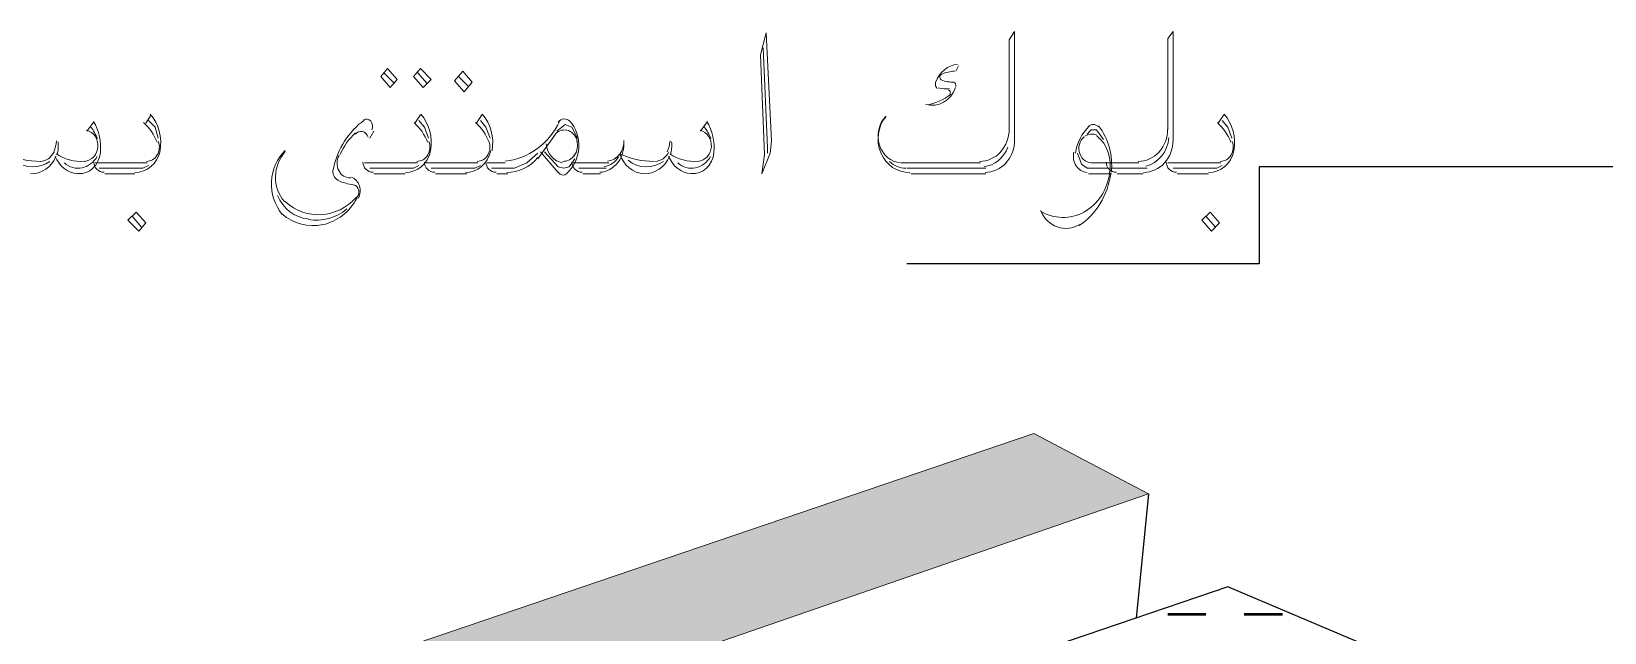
# Model space of a CAD drawing. Header units: inches. Extents: x -351 to 2582, y -266 to 144.
# Drawn here: x 227.589 to 229.573, y -50.014 to -49.257 of the extents above; entities that cross this region are included whole.
import ezdxf

# ---------------------------------------------------------------- set-up
doc = ezdxf.new("R2010")
doc.units = ezdxf.units.IN
doc.header["$MEASUREMENT"] = 0
doc.layers.add('PDF2_Geometry', color=7, linetype='Continuous')
doc.layers.add('WALL', color=7, linetype='Continuous')

# ---------------------------------------------------------------- blocks, each defined once
blk = doc.blocks.new('A$C5888202B')
at = {"layer": 'PDF2_Geometry', "lineweight": 18}
for p, q in [((-1.9999, -1.0098), (-2.0073, -1.0394)), ((-1.9925, -1.1559), (-1.9999, -1.0098)), ((-1.6708, -1.019), (-1.6634, -1.0079)), ((-1.6708, -1.1411), (-1.6708, -1.019)), ((-1.6634, -1.0079), (-1.6634, -1.1559)), ((-1.4563, -1.0172), (-1.4489, -1.0079)), ((-1.4563, -1.1411), (-1.4563, -1.0172)), ((-1.4489, -1.0079), (-1.4489, -1.1559)), ((-2.0073, -1.0394), (-2.0018, -1.1743)), ((-1.9981, -1.1651), (-2.0036, -1.0301)), ((-2.5121, -1.0579), (-2.5214, -1.069)), ((-2.5029, -1.0782), (-2.5177, -1.0634)), ((-2.4992, -1.0727), (-2.5121, -1.0579)), ((-2.4677, -1.0579), (-2.477, -1.069)), ((-2.4585, -1.0782), (-2.4714, -1.0634)), ((-2.4529, -1.0727), (-2.4677, -1.0579)), ((-2.4104, -1.0616), (-2.4215, -1.0745)), ((-2.3975, -1.0763), (-2.4104, -1.0616)), ((-1.7429, -1.0616), (-1.7392, -1.0542)), ((-2.5214, -1.069), (-2.5084, -1.0837)), ((-2.5084, -1.0837), (-2.4992, -1.0727)), ((-2.477, -1.069), (-2.464, -1.0837)), ((-2.464, -1.0837), (-2.4529, -1.0727)), ((-2.4215, -1.0745), (-2.4086, -1.0893)), ((-2.403, -1.0819), (-2.416, -1.069)), ((-2.4086, -1.0893), (-2.3975, -1.0763)), ((-2.832, -1.1207), (-2.8394, -1.1318)), ((-2.8357, -1.1281), (-2.8264, -1.1374)), ((-2.4677, -1.1207), (-2.4751, -1.1318)), ((-2.4696, -1.1281), (-2.4622, -1.1374)), ((-2.3845, -1.1207), (-2.3919, -1.1318)), ((-2.3864, -1.1281), (-2.379, -1.1374)), ((-1.3805, -1.1207), (-1.3879, -1.1318)), ((-1.3824, -1.1281), (-1.375, -1.1374)), ((-2.9096, -1.13), (-2.9189, -1.1429)), ((-2.8264, -1.1374), (-2.8227, -1.1522)), ((-2.5361, -1.1522), (-2.5306, -1.1429)), ((-2.4622, -1.1374), (-2.4566, -1.1522)), ((-2.379, -1.1374), (-2.3734, -1.1522)), ((-2.2847, -1.1466), (-2.3087, -1.1799)), ((-2.2717, -1.1337), (-2.2828, -1.1429)), ((-2.2625, -1.1374), (-2.2717, -1.1337)), ((-2.2551, -1.1522), (-2.2625, -1.1374)), ((-2.0795, -1.13), (-2.0887, -1.1429)), ((-1.5654, -1.1466), (-1.5599, -1.1411)), ((-1.5599, -1.1411), (-1.5525, -1.1411)), ((-1.5525, -1.1411), (-1.5432, -1.154)), ((-1.375, -1.1374), (-1.3694, -1.1522)), ((-2.281, -1.1984), (-2.305, -1.1706)), ((-2.2995, -1.1706), (-2.281, -1.191)), ((-1.9981, -1.1725), (-1.9981, -1.1651)), ((-1.9944, -1.1725), (-1.9925, -1.1559)), ((-2.8375, -1.1854), (-2.9078, -1.1854)), ((-2.8357, -1.1891), (-2.8431, -1.1928)), ((-2.4714, -1.1854), (-2.5435, -1.1854)), ((-2.4696, -1.1891), (-2.477, -1.1928)), ((-2.3901, -1.1854), (-2.4603, -1.1854)), ((-2.3864, -1.1891), (-2.3938, -1.1928)), ((-2.3771, -1.1854), (-2.3531, -1.1854)), ((-2.3235, -1.1854), (-2.3402, -1.1928)), ((-2.3087, -1.1725), (-2.3235, -1.1854)), ((-2.281, -1.191), (-2.2736, -1.1928)), ((-2.2736, -1.1928), (-2.2662, -1.191)), ((-2.2662, -1.191), (-2.2588, -1.1799)), ((-2.2126, -1.1854), (-2.2607, -1.1854)), ((-2.0055, -1.2002), (-1.9944, -1.1725)), ((-2.0018, -1.1743), (-2.0055, -1.2002)), ((-1.8169, -1.1854), (-1.7097, -1.1854)), ((-1.5728, -1.1873), (-1.5784, -1.1725)), ((-1.5654, -1.1928), (-1.5728, -1.1873)), ((-1.534, -1.1854), (-1.5562, -1.1854)), ((-1.5395, -1.1854), (-1.4952, -1.1854)), ((-1.3842, -1.1854), (-1.4563, -1.1854)), ((-1.3824, -1.1891), (-1.3898, -1.1928)), ((-2.8431, -1.1928), (-2.9022, -1.1928)), ((-2.8949, -1.2002), (-2.8542, -1.2002)), ((-2.477, -1.1928), (-2.5361, -1.1928)), ((-2.5306, -1.2002), (-2.4881, -1.2002)), ((-2.3938, -1.1928), (-2.4529, -1.1928)), ((-2.4474, -1.2002), (-2.4049, -1.2002)), ((-2.3402, -1.1928), (-2.3716, -1.1928)), ((-2.3494, -1.2002), (-2.3642, -1.2002)), ((-2.2163, -1.1928), (-2.2533, -1.1928)), ((-2.2477, -1.2002), (-2.2237, -1.2002)), ((-1.7023, -1.1928), (-1.8095, -1.1928)), ((-1.7023, -1.2002), (-1.804, -1.2002)), ((-1.5377, -1.1928), (-1.5654, -1.1928)), ((-1.5636, -1.2002), (-1.5322, -1.2002)), ((-1.4841, -1.1928), (-1.5322, -1.1928)), ((-1.4896, -1.2002), (-1.5248, -1.2002)), ((-1.3898, -1.1928), (-1.4489, -1.1928)), ((-1.4434, -1.2002), (-1.4009, -1.2002)), ((-2.8523, -1.252), (-2.8634, -1.2631)), ((-2.8394, -1.2668), (-2.8523, -1.252)), ((-1.399, -1.252), (-1.4101, -1.2631)), ((-1.3861, -1.2668), (-1.399, -1.252)), ((-2.8634, -1.2631), (-2.8486, -1.2779)), ((-2.8449, -1.2723), (-2.8579, -1.2575)), ((-2.8486, -1.2779), (-2.8394, -1.2668)), ((-1.4101, -1.2631), (-1.3972, -1.2779)), ((-1.3916, -1.2723), (-1.4046, -1.2575)), ((-1.3972, -1.2779), (-1.3861, -1.2668))]:
    blk.add_line(p, q, dxfattribs=at)
at = {"layer": 'PDF2_Geometry', "color": 8, "lineweight": 25, "true_color": 0x7f7f7f}
for p, q in [((-0.4846, -1.191), (-1.3325, -1.191)), ((-1.3325, -1.191), (-1.3325, -1.3223)), ((-1.3325, -1.3223), (-1.8095, -1.3223))]:
    blk.add_line(p, q, dxfattribs=at)
at = {"layer": 'PDF2_Geometry', "color": 8, "lineweight": 5, "true_color": 0x7f7f7f}
for p, q in [((-1.6375, -1.5515), (-3.3534, -2.134)), ((-1.4822, -1.6329), (-1.6375, -1.5515)), ((-3.187, -2.2209), (-1.4822, -1.6329))]:
    blk.add_line(p, q, dxfattribs=at)
at = {"layer": 'PDF2_Geometry', "lineweight": 25}
for p, q in [((-1.4822, -1.6329), (-1.4989, -1.8011)), ((-1.375, -1.7586), (-2.967, -2.3004)), ((-1.1439, -1.8566), (-1.375, -1.7586))]:
    blk.add_line(p, q, dxfattribs=at)
at = {"layer": 'PDF2_Geometry', "lineweight": 50}
for p, q in [((-1.4563, -1.7956), (-1.4046, -1.7956)), ((-1.3528, -1.7956), (-1.301, -1.7956))]:
    blk.add_line(p, q, dxfattribs=at)
at = {"layer": 'PDF2_Geometry', "lineweight": 18}
for centre, radius, start, end in [((-1.7433, -1.1084), 0.0468, 91.7567, 113.4575), ((-1.7619, -1.0791), 0.0088, 156.9466, 193.4303), ((-1.7549, -1.0416), 0.044, 254.7179, 274.089), ((-1.7603, -1.0696), 0.00449, 112.0343, 236.7567), ((-1.7475, -1.036), 0.0404, 247.9162, 273.1394), ((-1.7477, -1.081), 0.00473, 341.7817, 71.6789), ((-1.7928, -1.0394), 0.0685, 277.8263, 309.054), ((-1.7531, -1.0902), 0.00278, 317.3986, 96.2084), ((-2.2727, -1.1364), 0.0102, 45.3071, 144.9997), ((-2.9507, -1.1682), 0.0482, 18.3194, 40.4024), ((-2.9673, -1.1642), 0.0669, 353.5347, 31.2572), ((-2.8865, -1.1813), 0.0668, 20.7907, 48.6371), ((-2.4982, -1.2082), 0.0852, 132.2811, 156.6435), ((-2.5204, -1.1813), 0.0668, 20.7907, 48.6371), ((-2.4372, -1.1813), 0.0668, 20.7907, 48.6371), ((-2.1205, -1.1682), 0.0482, 18.3194, 40.4024), ((-2.1371, -1.1642), 0.0669, 353.5347, 31.2572), ((-1.7165, -1.1404), 0.0456, 318.1303, 0.6226), ((-1.5182, -1.1816), 0.0637, 134.3192, 171.6917), ((-1.559, -1.1627), 0.0161, 65.0326, 125.5814), ((-1.5571, -1.1438), 0.0101, 46.1375, 133.8625), ((-1.6182, -1.188), 0.0861, 353.18, 37.5191), ((-1.502, -1.1404), 0.0456, 318.1303, 0.6226), ((-1.4332, -1.1813), 0.0668, 20.7907, 48.6371), ((-3.0131, -1.1496), 0.0535, 336.886, 353.2153), ((-3.0049, -1.1624), 0.0472, 344.9094, 6.4132), ((-2.842, -1.1641), 0.0211, 329.2903, 20.6248), ((-2.4759, -1.1641), 0.0211, 329.2903, 20.6248), ((-2.3946, -1.1641), 0.0211, 329.2903, 20.6248), ((-2.2781, -1.1623), 0.023, 326.5922, 17.0098), ((-2.233, -1.1605), 0.0408, 323.6331, 7.313), ((-2.1829, -1.1496), 0.0535, 336.886, 353.2153), ((-2.1747, -1.1624), 0.0472, 344.9094, 6.4132), ((-1.7091, -1.1552), 0.0456, 318.1303, 0.6226), ((-1.4946, -1.1552), 0.0456, 318.1303, 0.6226), ((-1.3887, -1.1641), 0.0211, 329.2903, 20.6248), ((-2.9825, -1.0778), 0.1058, 244.62, 270.3126), ((-2.9919, -1.1521), 0.0389, 230.4082, 306.1257), ((-2.9271, -1.125), 0.0586, 235.2544, 274.6026), ((-2.8958, -1.1845), 0.0138, 179.6735, 270.3265), ((-2.5593, -1.1864), 0.0212, 149.0625, 207.0126), ((-2.5316, -1.1845), 0.0138, 179.6735, 270.3265), ((-2.4484, -1.1845), 0.0138, 179.6735, 270.3265), ((-2.3652, -1.1845), 0.0138, 179.6735, 270.3265), ((-2.2487, -1.1845), 0.0138, 179.6735, 270.3265), ((-2.1523, -1.0778), 0.1058, 244.62, 270.3126), ((-2.1617, -1.1521), 0.0389, 230.4082, 306.1257), ((-2.0969, -1.125), 0.0586, 235.2544, 274.6026), ((-1.5611, -1.1771), 0.0228, 164.9234, 213.0277), ((-1.5257, -1.1845), 0.0138, 179.6735, 270.3265), ((-1.4444, -1.1845), 0.0138, 179.6735, 270.3265), ((-2.6055, -1.2144), 0.0638, 176.9889, 219.7946), ((-2.5404, -1.1106), 0.1063, 248.5878, 260.4363), ((-2.5703, -1.2233), 0.0212, 332.4716, 18.4468), ((-2.6093, -1.1969), 0.0662, 261.2069, 309.6387), ((-1.5978, -1.2015), 0.0579, 238.1353, 299.1634), ((-1.5941, -1.2392), 0.035, 250.3787, 302.3094)]:
    blk.add_arc(centre, radius, start, end, dxfattribs=at)
for points in [[(-1.7409, -1.0524), (-1.7538, -1.0535), (-1.765, -1.0626), (-1.7699, -1.0758)], [(-1.7836, -1.1066), (-1.7669, -1.1113), (-1.7497, -1.1014), (-1.7434, -1.0836)], [(-1.7704, -1.0812), (-1.77, -1.083), (-1.769, -1.0845), (-1.7677, -1.0852)], [(-2.82, -1.1694), (-2.8168, -1.1514), (-2.8217, -1.1328), (-2.8332, -1.1196)], [(-2.5436, -1.1279), (-2.5647, -1.1429), (-2.5797, -1.1664), (-2.5854, -1.1936)], [(-2.5349, -1.1292), (-2.5375, -1.1261), (-2.5414, -1.1254), (-2.5446, -1.1274)], [(-2.4539, -1.1694), (-2.4507, -1.1514), (-2.4556, -1.1328), (-2.4671, -1.1196)], [(-2.3707, -1.1694), (-2.3675, -1.1514), (-2.3724, -1.1328), (-2.3839, -1.1196)], [(-1.8375, -1.1227), (-1.8488, -1.1361), (-1.8515, -1.1556), (-1.8445, -1.1721)], [(-1.8379, -1.1229), (-1.8474, -1.1327), (-1.8508, -1.1479), (-1.8464, -1.1615)], [(-1.3667, -1.1694), (-1.3635, -1.1514), (-1.3684, -1.1328), (-1.3799, -1.1196)], [(-2.9041, -1.1638), (-2.9035, -1.1532), (-2.91, -1.1438), (-2.9194, -1.1415)], [(-2.546, -1.1432), (-2.5495, -1.1423), (-2.5532, -1.1437), (-2.5556, -1.1467)], [(-2.5385, -1.151), (-2.5397, -1.1471), (-2.5425, -1.1441), (-2.546, -1.1432)], [(-2.5334, -1.1411), (-2.5317, -1.1372), (-2.5323, -1.1324), (-2.5349, -1.1292)], [(-2.353, -1.1832), (-2.3218, -1.1801), (-2.294, -1.1599), (-2.2792, -1.1296)], [(-2.2673, -1.142), (-2.2734, -1.1398), (-2.2801, -1.1415), (-2.2848, -1.1464)], [(-2.2554, -1.1567), (-2.2567, -1.1498), (-2.2612, -1.1441), (-2.2673, -1.142)], [(-2.2533, -1.1653), (-2.2526, -1.1516), (-2.2571, -1.1383), (-2.2657, -1.1287)], [(-2.0739, -1.1638), (-2.0733, -1.1532), (-2.0798, -1.1438), (-2.0892, -1.1415)], [(-1.5352, -1.1997), (-1.531, -1.1804), (-1.5378, -1.1603), (-1.5523, -1.1492)], [(-2.9823, -1.1836), (-2.9742, -1.1834), (-2.967, -1.1783), (-2.9635, -1.1705)], [(-2.9221, -1.1835), (-2.9124, -1.1827), (-2.9048, -1.1743), (-2.9041, -1.1638)], [(-2.8541, -1.1984), (-2.838, -1.1988), (-2.8237, -1.1867), (-2.82, -1.1693)], [(-2.6505, -1.1688), (-2.6617, -1.1795), (-2.6684, -1.1947), (-2.6692, -1.211)], [(-2.6505, -1.1702), (-2.6676, -1.1888), (-2.6682, -1.2186), (-2.6518, -1.238)], [(-2.488, -1.1984), (-2.4719, -1.1988), (-2.4576, -1.1867), (-2.4539, -1.1693)], [(-2.4067, -1.1984), (-2.3905, -1.1988), (-2.3763, -1.1867), (-2.3725, -1.1693)], [(-2.2975, -1.1598), (-2.2963, -1.1732), (-2.287, -1.1839), (-2.2753, -1.1853)], [(-2.2696, -1.1998), (-2.26, -1.1915), (-2.2541, -1.1789), (-2.2533, -1.1653)], [(-2.2146, -1.1834), (-2.2014, -1.182), (-2.1915, -1.1695), (-2.1923, -1.1552)], [(-2.1502, -1.1836), (-2.1422, -1.1834), (-2.1349, -1.1783), (-2.1315, -1.1705)], [(-2.0919, -1.1835), (-2.0822, -1.1827), (-2.0746, -1.1743), (-2.0739, -1.1638)], [(-1.8464, -1.1615), (-1.8421, -1.1751), (-1.8308, -1.1845), (-1.8179, -1.1854)], [(-1.7108, -1.1836), (-1.7002, -1.1836), (-1.69, -1.1791), (-1.6825, -1.1709)], [(-1.7047, -1.1908), (-1.6906, -1.1891), (-1.6783, -1.179), (-1.6725, -1.1643)], [(-1.5693, -1.1503), (-1.5758, -1.1555), (-1.5782, -1.1649), (-1.5753, -1.1731)], [(-1.4963, -1.1836), (-1.4857, -1.1836), (-1.4755, -1.1791), (-1.468, -1.1709)], [(-1.4861, -1.1901), (-1.469, -1.1862), (-1.4562, -1.1704), (-1.4546, -1.1513)], [(-1.4008, -1.1984), (-1.3847, -1.1988), (-1.3704, -1.1867), (-1.3667, -1.1693)], [(-2.9952, -1.2002), (-2.9805, -1.2008), (-2.9669, -1.1915), (-2.9609, -1.1767)], [(-2.9619, -1.1769), (-2.9564, -1.1902), (-2.9448, -1.1991), (-2.9316, -1.2001)], [(-2.9495, -1.1857), (-2.9427, -1.1916), (-2.934, -1.194), (-2.9256, -1.1923)], [(-2.9311, -1.2001), (-2.9159, -1.2014), (-2.9024, -1.1888), (-2.9006, -1.1716)], [(-2.9256, -1.1923), (-2.9172, -1.1907), (-2.9097, -1.1851), (-2.9051, -1.177)], [(-2.8385, -1.1836), (-2.8326, -1.1836), (-2.8271, -1.1804), (-2.8238, -1.1749)], [(-2.4724, -1.1836), (-2.4665, -1.1836), (-2.461, -1.1804), (-2.4578, -1.1749)], [(-2.391, -1.1836), (-2.3851, -1.1836), (-2.3797, -1.1804), (-2.3764, -1.1749)], [(-2.3507, -1.1984), (-2.3347, -1.1985), (-2.3194, -1.1912), (-2.3087, -1.1782)], [(-2.275, -1.1836), (-2.2686, -1.1837), (-2.2626, -1.1805), (-2.2589, -1.1749)], [(-2.2249, -1.1983), (-2.2153, -1.1979), (-2.2063, -1.1929), (-2.2002, -1.1847)], [(-2.2188, -1.1907), (-2.2111, -1.1895), (-2.2041, -1.1848), (-2.1995, -1.1776)], [(-2.1976, -1.1738), (-2.1926, -1.1891), (-2.1798, -1.1995), (-2.165, -1.2002)], [(-2.165, -1.2002), (-2.1503, -1.2008), (-2.1367, -1.1915), (-2.1307, -1.1767)], [(-2.1317, -1.1769), (-2.1262, -1.1902), (-2.1146, -1.1991), (-2.1014, -1.2001)], [(-2.1193, -1.1857), (-2.1125, -1.1916), (-2.1039, -1.194), (-2.0954, -1.1923)], [(-2.101, -1.2001), (-2.0857, -1.2014), (-2.0722, -1.1888), (-2.0704, -1.1716)], [(-2.0954, -1.1923), (-2.087, -1.1907), (-2.0795, -1.1851), (-2.075, -1.177)], [(-1.8445, -1.1721), (-1.8375, -1.1886), (-1.8221, -1.1989), (-1.8055, -1.1984)], [(-1.8327, -1.1839), (-1.8265, -1.1896), (-1.8188, -1.1927), (-1.8108, -1.1928)], [(-1.7034, -1.1984), (-1.6928, -1.1984), (-1.6826, -1.1939), (-1.6751, -1.1857)], [(-1.5802, -1.1896), (-1.5767, -1.1949), (-1.5712, -1.1981), (-1.5652, -1.1984)], [(-1.5753, -1.1731), (-1.5724, -1.1813), (-1.5648, -1.1863), (-1.5569, -1.1853)], [(-1.4889, -1.1984), (-1.4783, -1.1984), (-1.4681, -1.1939), (-1.4606, -1.1857)], [(-1.3852, -1.1836), (-1.3793, -1.1836), (-1.3738, -1.1804), (-1.3706, -1.1749)], [(-2.5856, -1.1939), (-2.5872, -1.2), (-2.5845, -1.2066), (-2.5793, -1.2088)], [(-2.5782, -1.196), (-2.5749, -1.2024), (-2.5686, -1.2062), (-2.5619, -1.2057)], [(-2.5502, -1.2166), (-2.552, -1.2112), (-2.5559, -1.2069), (-2.5609, -1.205)], [(-2.281, -1.1983), (-2.2781, -1.2026), (-2.2729, -1.2033), (-2.2694, -1.1999)], [(-1.5764, -1.2704), (-1.5532, -1.2554), (-1.5373, -1.2294), (-1.5332, -1.1996)], [(-1.5696, -1.2521), (-1.551, -1.2418), (-1.538, -1.2221), (-1.5348, -1.1992)], [(-2.6611, -1.2295), (-2.6536, -1.2477), (-2.6377, -1.2598), (-2.6197, -1.2611)], [(-2.6508, -1.238), (-2.6219, -1.2637), (-2.5805, -1.2612), (-2.5543, -1.2321)], [(-2.5998, -1.2691), (-2.5804, -1.265), (-2.5634, -1.2518), (-2.5533, -1.233)], [(-2.5512, -1.2227), (-2.552, -1.2187), (-2.5547, -1.2157), (-2.558, -1.2151)], [(-2.5543, -1.2334), (-2.5516, -1.2309), (-2.5504, -1.2267), (-2.5512, -1.2227)], [(-2.6551, -1.2547), (-2.6393, -1.268), (-2.6192, -1.2732), (-2.5998, -1.2691)], [(-1.6286, -1.2498), (-1.6242, -1.2604), (-1.6159, -1.2685), (-1.6058, -1.2722)]]:
    blk.add_open_spline(points, degree=3, dxfattribs=at)
at = {"layer": 'PDF2_Geometry', "color": 8, "lineweight": -3, "true_color": 0x7f7f7f}
for points in [[(-1.6375, -1.5515), (-1.4822, -1.6329), (-1.8779, -1.6329)], [(-1.8779, -1.6329), (-3.3534, -2.134), (-2.9337, -2.134)], [(-1.8779, -1.6329), (-1.4822, -1.6329), (-2.9337, -2.134)]]:
    blk.add_solid(points, dxfattribs=at)

msp = doc.modelspace()

# ---------------------------------------------------------------- block references
at = {"layer": 'WALL', "color": 0, "ltscale": 0.5, "xscale": 0.932005603524069, "yscale": 0.932005603524069, "zscale": 0.932005603524069}
msp.add_blockref('A$C5888202B', (230.3792, -48.3176), dxfattribs=at)

doc.saveas('drawing.dxf')
